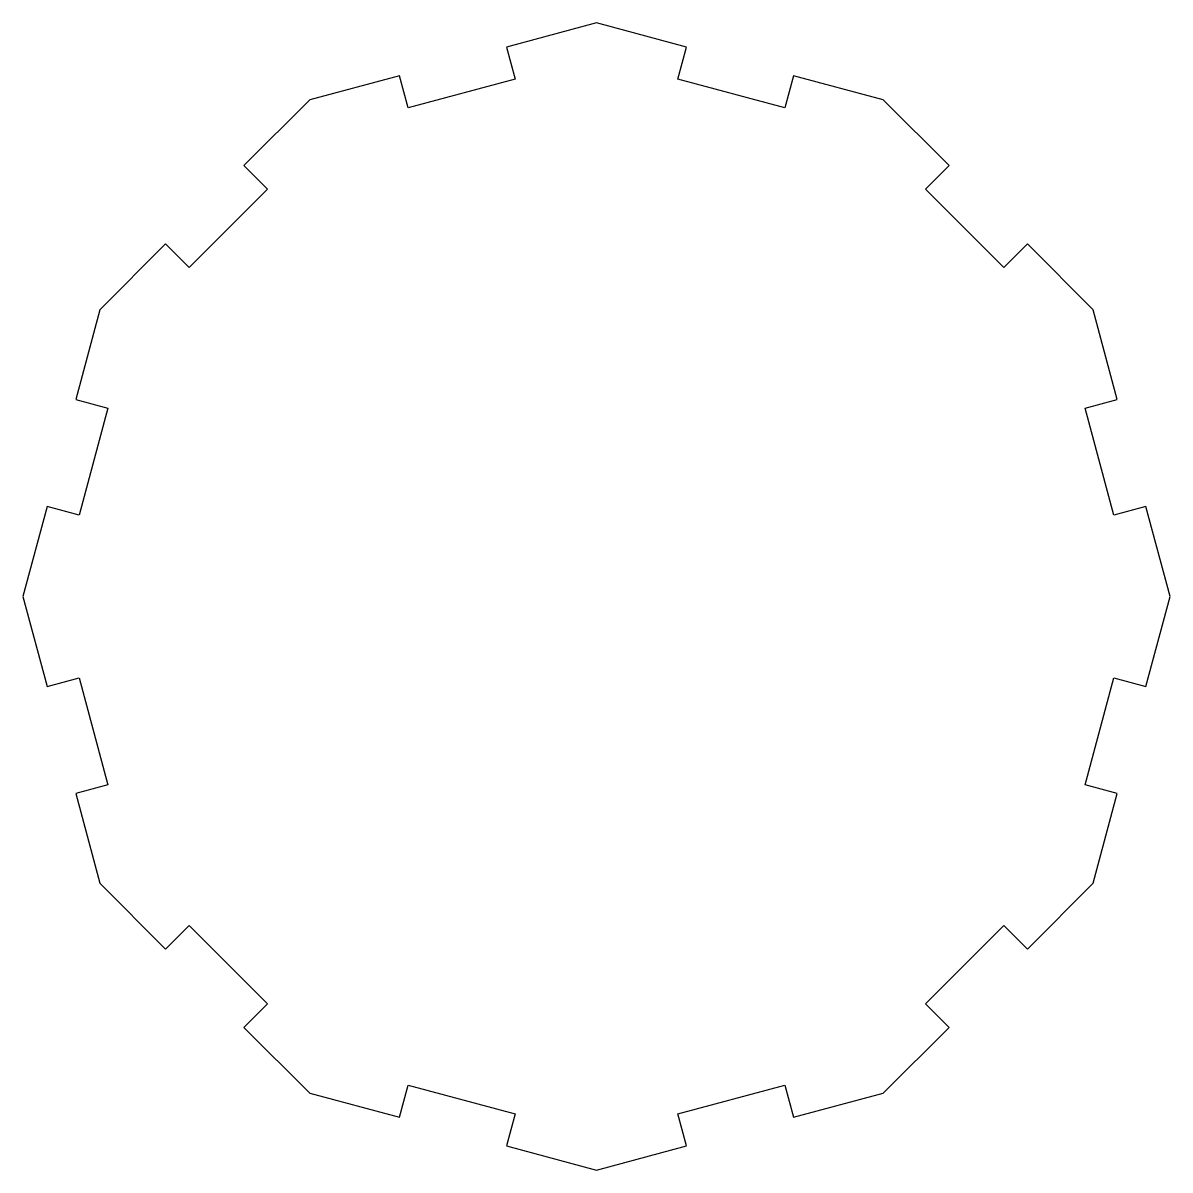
# Model space of a CAD drawing. Header units: millimetres. Extents: x -52 to 52, y -52 to 52.
import ezdxf

# ---------------------------------------------------------------- set-up
doc = ezdxf.new("R2010")
doc.units = ezdxf.units.MM

msp = doc.modelspace()

# ---------------------------------------------------------------- linework, layer by layer
at = {"color": 7, "linetype": 'Continuous', "lineweight": 25}
for p, q in [((0, 51.76), (-8.11, 49.59)), ((8.11, 49.59), (0, 51.76)), ((-8.11, 49.59), (-7.33, 46.69)), ((7.33, 46.69), (8.11, 49.59)), ((-17.77, 47), (-25.88, 44.83)), ((-16.99, 44.1), (-17.77, 47)), ((-7.33, 46.69), (-16.99, 44.1)), ((16.99, 44.1), (7.33, 46.69)), ((17.77, 47), (16.99, 44.1)), ((25.88, 44.83), (17.77, 47)), ((-25.88, 44.83), (-31.82, 38.89)), ((31.82, 38.89), (25.88, 44.83)), ((-31.82, 38.89), (-29.7, 36.77)), ((29.7, 36.77), (31.82, 38.89)), ((-29.7, 36.77), (-36.77, 29.7)), ((36.77, 29.7), (29.7, 36.77)), ((-38.89, 31.82), (-44.83, 25.88)), ((-36.77, 29.7), (-38.89, 31.82)), ((38.89, 31.82), (36.77, 29.7)), ((44.83, 25.88), (38.89, 31.82)), ((-44.83, 25.88), (-47, 17.77)), ((47, 17.77), (44.83, 25.88)), ((-47, 17.77), (-44.1, 16.99)), ((44.1, 16.99), (47, 17.77)), ((-44.1, 16.99), (-46.69, 7.33)), ((46.69, 7.33), (44.1, 16.99)), ((-49.59, 8.11), (-51.76, 0)), ((-46.69, 7.33), (-49.59, 8.11)), ((49.59, 8.11), (46.69, 7.33)), ((51.76, 0), (49.59, 8.11)), ((-51.76, 0), (-49.59, -8.11)), ((49.59, -8.11), (51.76, 0)), ((-49.59, -8.11), (-46.69, -7.33)), ((-46.69, -7.33), (-44.1, -16.99)), ((44.1, -16.99), (46.69, -7.33)), ((46.69, -7.33), (49.59, -8.11)), ((-44.1, -16.99), (-47, -17.77)), ((47, -17.77), (44.1, -16.99)), ((-47, -17.77), (-44.83, -25.88)), ((44.83, -25.88), (47, -17.77)), ((-44.83, -25.88), (-38.89, -31.82)), ((38.89, -31.82), (44.83, -25.88)), ((-38.89, -31.82), (-36.77, -29.7)), ((-36.77, -29.7), (-29.7, -36.77)), ((29.7, -36.77), (36.77, -29.7)), ((36.77, -29.7), (38.89, -31.82)), ((-29.7, -36.77), (-31.82, -38.89)), ((31.82, -38.89), (29.7, -36.77)), ((-31.82, -38.89), (-25.88, -44.83)), ((25.88, -44.83), (31.82, -38.89)), ((-17.77, -47), (-16.99, -44.1)), ((-16.99, -44.1), (-7.33, -46.69)), ((7.33, -46.69), (16.99, -44.1)), ((16.99, -44.1), (17.77, -47)), ((-25.88, -44.83), (-17.77, -47)), ((17.77, -47), (25.88, -44.83)), ((-7.33, -46.69), (-8.11, -49.59)), ((8.11, -49.59), (7.33, -46.69)), ((-8.11, -49.59), (0, -51.76)), ((0, -51.76), (8.11, -49.59))]:
    msp.add_line(p, q, dxfattribs=at)

doc.saveas('drawing.dxf')
